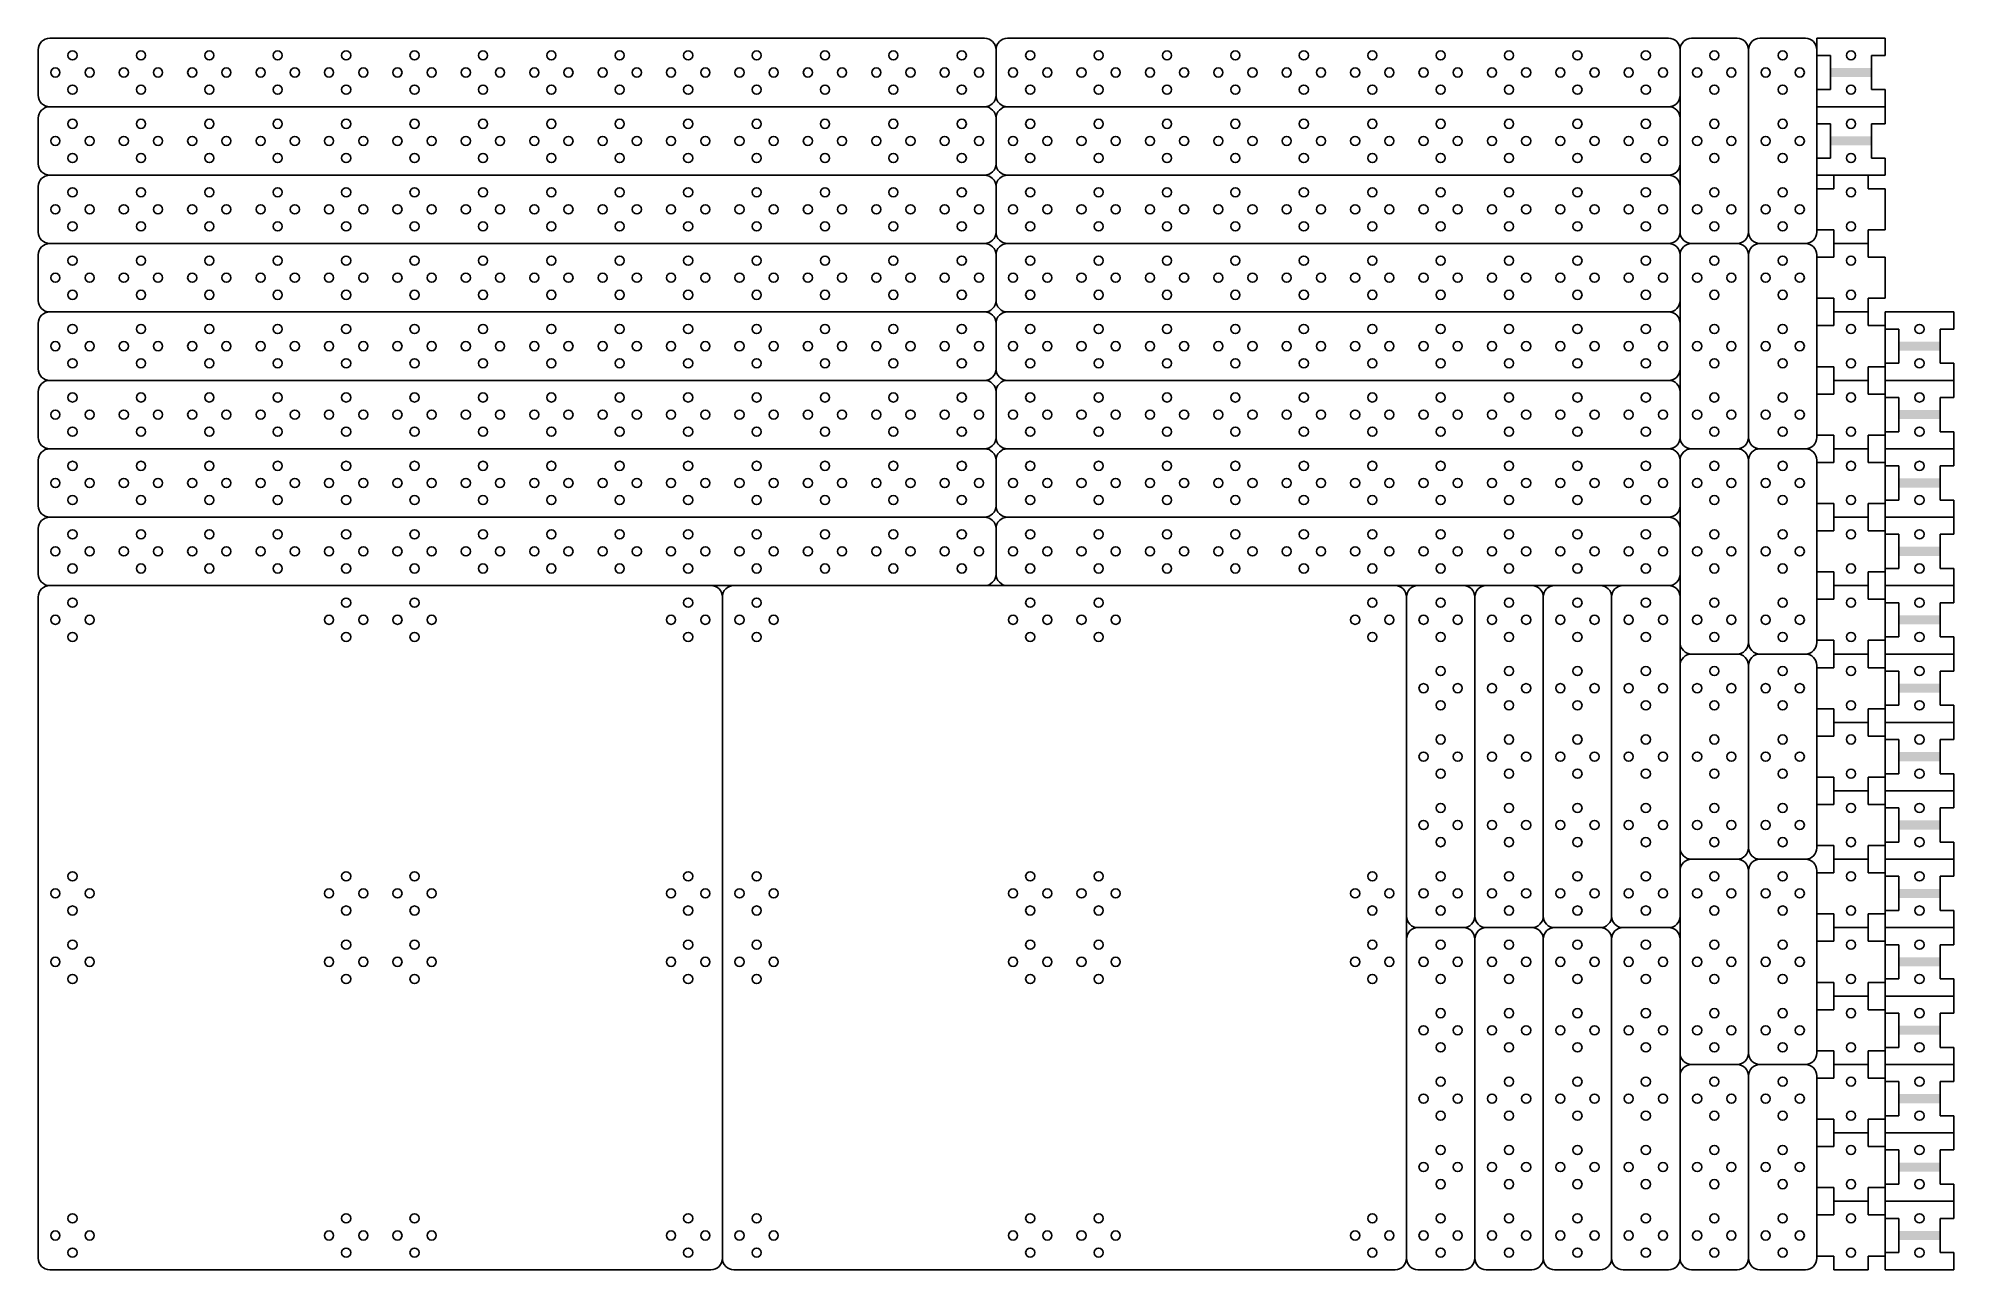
# Model space of a CAD drawing. Header units: millimetres. Extents: x 0 to 840, y 0 to 540.
import ezdxf

# ---------------------------------------------------------------- set-up
doc = ezdxf.new("R2010")
doc.units = ezdxf.units.MM

msp = doc.modelspace()

# ---------------------------------------------------------------- hatches: boundary and pattern name
for points in [[(804, 527), (804, 523), (786, 523), (786, 527)], [(804, 497), (804, 493), (786, 493), (786, 497)], [(834, 407), (834, 403), (816, 403), (816, 407)], [(834, 377), (834, 373), (816, 373), (816, 377)], [(834, 347), (834, 343), (816, 343), (816, 347)], [(834, 317), (834, 313), (816, 313), (816, 317)], [(834, 287), (834, 283), (816, 283), (816, 287)], [(834, 257), (834, 253), (816, 253), (816, 257)], [(834, 227), (834, 223), (816, 223), (816, 227)], [(834, 197), (834, 193), (816, 193), (816, 197)], [(834, 167), (834, 163), (816, 163), (816, 167)], [(834, 137), (834, 133), (816, 133), (816, 137)], [(834, 107), (834, 103), (816, 103), (816, 107)], [(834, 77), (834, 73), (816, 73), (816, 77)], [(834, 47), (834, 43), (816, 43), (816, 47)], [(834, 17), (834, 13), (816, 13), (816, 17)]]:
    msp.add_hatch(color=3).paths.add_polyline_path(points)

# ---------------------------------------------------------------- linework, layer by layer
at = {"color": 7}
for p, q in [((5, 540), (415, 540)), ((425, 540), (715, 540)), ((725, 540), (745, 540)), ((755, 540), (775, 540)), ((780, 535), (780, 540)), ((780, 540), (795, 540)), ((795, 540), (810, 540)), ((810, 532.5), (810, 540)), ((0, 515), (0, 535)), ((420, 515), (420, 535)), ((720, 515), (720, 535)), ((750, 455), (750, 535)), ((780, 532.5), (780, 535)), ((780, 517.5), (780, 532.5)), ((780, 532.5), (786, 532.5)), ((786, 525), (786, 532.5)), ((804, 525), (804, 532.5)), ((804, 532.5), (810, 532.5)), ((786, 517.5), (786, 525)), ((804, 517.5), (804, 525)), ((720, 505), (720, 515)), ((780, 510), (780, 517.5)), ((780, 517.5), (786, 517.5)), ((804, 517.5), (810, 517.5)), ((810, 510), (810, 517.5)), ((0, 485), (0, 505)), ((5, 510), (415, 510)), ((420, 485), (420, 505)), ((425, 510), (715, 510)), ((720, 485), (720, 505)), ((780, 502.5), (780, 510)), ((780, 510), (795, 510)), ((795, 510), (810, 510)), ((810, 502.5), (810, 510)), ((780, 487.5), (780, 502.5)), ((780, 502.5), (786, 502.5)), ((786, 495), (786, 502.5)), ((804, 495), (804, 502.5)), ((804, 502.5), (810, 502.5)), ((780, 480), (780, 487.5)), ((780, 487.5), (786, 487.5)), ((786, 487.5), (786, 495)), ((804, 487.5), (804, 495)), ((804, 487.5), (810, 487.5)), ((810, 480), (810, 487.5)), ((5, 480), (415, 480)), ((425, 480), (715, 480)), ((720, 475), (720, 485)), ((780, 474), (780, 480)), ((780, 480), (787.5, 480)), ((787.5, 474), (787.5, 480)), ((787.5, 480), (795, 480)), ((795, 480), (802.5, 480)), ((802.5, 474), (802.5, 480)), ((802.5, 480), (810, 480)), ((0, 455), (0, 475)), ((420, 455), (420, 475)), ((720, 455), (720, 475)), ((780, 465), (780, 474)), ((780, 474), (787.5, 474)), ((802.5, 474), (810, 474)), ((810, 465), (810, 474)), ((780, 456), (780, 465)), ((810, 456), (810, 465)), ((780, 455), (780, 456)), ((780, 456), (787.5, 456)), ((787.5, 450), (787.5, 456)), ((802.5, 450), (802.5, 456)), ((802.5, 456), (810, 456)), ((5, 450), (415, 450)), ((425, 450), (715, 450)), ((725, 450), (745, 450)), ((755, 450), (775, 450)), ((787.5, 444), (787.5, 450)), ((787.5, 450), (795, 450)), ((795, 450), (802.5, 450)), ((802.5, 444), (802.5, 450)), ((0, 425), (0, 445)), ((420, 425), (420, 445)), ((720, 425), (720, 445)), ((750, 365), (750, 445)), ((780, 444), (780, 445)), ((780, 435), (780, 444)), ((780, 444), (787.5, 444)), ((802.5, 444), (810, 444)), ((810, 435), (810, 444)), ((780, 426), (780, 435)), ((810, 426), (810, 435)), ((5, 420), (415, 420)), ((425, 420), (715, 420)), ((720, 415), (720, 425)), ((780, 414), (780, 426)), ((780, 426), (787.5, 426)), ((787.5, 420), (787.5, 426)), ((787.5, 414), (787.5, 420)), ((787.5, 420), (795, 420)), ((795, 420), (802.5, 420)), ((802.5, 420), (802.5, 426)), ((802.5, 426), (810, 426)), ((802.5, 414), (802.5, 420)), ((810, 414), (810, 420)), ((810, 420), (825, 420)), ((825, 420), (840, 420)), ((840, 412.5), (840, 420)), ((0, 395), (0, 415)), ((420, 395), (420, 415)), ((720, 395), (720, 415)), ((780, 405), (780, 414)), ((780, 414), (787.5, 414)), ((802.5, 414), (810, 414)), ((810, 412.5), (810, 414)), ((810, 405), (810, 412.5)), ((810, 412.5), (816, 412.5)), ((816, 405), (816, 412.5)), ((834, 405), (834, 412.5)), ((834, 412.5), (840, 412.5)), ((780, 396), (780, 405)), ((810, 397.5), (810, 405)), ((816, 397.5), (816, 405)), ((834, 397.5), (834, 405)), ((720, 385), (720, 395)), ((780, 384), (780, 396)), ((780, 396), (787.5, 396)), ((787.5, 390), (787.5, 396)), ((802.5, 390), (802.5, 396)), ((802.5, 396), (810, 396)), ((810, 396), (810, 397.5)), ((810, 397.5), (816, 397.5)), ((810, 390), (810, 396)), ((834, 397.5), (840, 397.5)), ((840, 390), (840, 397.5)), ((5, 390), (415, 390)), ((425, 390), (715, 390)), ((787.5, 384), (787.5, 390)), ((787.5, 390), (795, 390)), ((795, 390), (802.5, 390)), ((802.5, 384), (802.5, 390)), ((810, 384), (810, 390)), ((810, 390), (825, 390)), ((825, 390), (840, 390)), ((840, 382.5), (840, 390)), ((0, 365), (0, 385)), ((420, 365), (420, 385)), ((720, 365), (720, 385)), ((780, 375), (780, 384)), ((780, 384), (787.5, 384)), ((802.5, 384), (810, 384)), ((810, 382.5), (810, 384)), ((810, 375), (810, 382.5)), ((810, 382.5), (816, 382.5)), ((816, 375), (816, 382.5)), ((834, 375), (834, 382.5)), ((834, 382.5), (840, 382.5)), ((780, 366), (780, 375)), ((810, 367.5), (810, 375)), ((816, 367.5), (816, 375)), ((834, 367.5), (834, 375)), ((780, 365), (780, 366)), ((780, 366), (787.5, 366)), ((787.5, 360), (787.5, 366)), ((802.5, 360), (802.5, 366)), ((802.5, 366), (810, 366)), ((810, 366), (810, 367.5)), ((810, 367.5), (816, 367.5)), ((810, 360), (810, 366)), ((834, 367.5), (840, 367.5)), ((840, 360), (840, 367.5)), ((0, 335), (0, 355)), ((5, 360), (415, 360)), ((420, 335), (420, 355)), ((425, 360), (715, 360)), ((720, 335), (720, 355)), ((725, 360), (745, 360)), ((750, 275), (750, 355)), ((755, 360), (775, 360)), ((780, 354), (780, 355)), ((780, 345), (780, 354)), ((780, 354), (787.5, 354)), ((787.5, 354), (787.5, 360)), ((787.5, 360), (795, 360)), ((795, 360), (802.5, 360)), ((802.5, 354), (802.5, 360)), ((802.5, 354), (810, 354)), ((810, 354), (810, 360)), ((810, 360), (825, 360)), ((810, 352.5), (810, 354)), ((825, 360), (840, 360)), ((840, 352.5), (840, 360)), ((780, 336), (780, 345)), ((810, 345), (810, 352.5)), ((810, 352.5), (816, 352.5)), ((810, 337.5), (810, 345)), ((816, 345), (816, 352.5)), ((816, 337.5), (816, 345)), ((834, 345), (834, 352.5)), ((834, 352.5), (840, 352.5)), ((834, 337.5), (834, 345)), ((780, 324), (780, 336)), ((780, 336), (787.5, 336)), ((787.5, 330), (787.5, 336)), ((802.5, 330), (802.5, 336)), ((802.5, 336), (810, 336)), ((810, 336), (810, 337.5)), ((810, 337.5), (816, 337.5)), ((810, 330), (810, 336)), ((834, 337.5), (840, 337.5)), ((840, 330), (840, 337.5)), ((5, 330), (415, 330)), ((425, 330), (715, 330)), ((720, 325), (720, 335)), ((787.5, 324), (787.5, 330)), ((787.5, 330), (795, 330)), ((795, 330), (802.5, 330)), ((802.5, 324), (802.5, 330)), ((810, 324), (810, 330)), ((810, 330), (825, 330)), ((825, 330), (840, 330)), ((840, 322.5), (840, 330)), ((0, 305), (0, 325)), ((420, 305), (420, 325)), ((720, 305), (720, 325)), ((780, 315), (780, 324)), ((780, 324), (787.5, 324)), ((802.5, 324), (810, 324)), ((810, 322.5), (810, 324)), ((810, 315), (810, 322.5)), ((810, 322.5), (816, 322.5)), ((816, 315), (816, 322.5)), ((834, 315), (834, 322.5)), ((834, 322.5), (840, 322.5)), ((780, 306), (780, 315)), ((810, 307.5), (810, 315)), ((816, 307.5), (816, 315)), ((834, 307.5), (834, 315)), ((720, 295), (720, 305)), ((780, 294), (780, 306)), ((780, 306), (787.5, 306)), ((787.5, 300), (787.5, 306)), ((802.5, 300), (802.5, 306)), ((802.5, 306), (810, 306)), ((810, 306), (810, 307.5)), ((810, 307.5), (816, 307.5)), ((810, 300), (810, 306)), ((834, 307.5), (840, 307.5)), ((840, 300), (840, 307.5)), ((0, 5), (0, 295)), ((5, 300), (295, 300)), ((295, 300), (305, 300)), ((300, 5), (300, 295)), ((305, 300), (415, 300)), ((415, 300), (425, 300)), ((425, 300), (595, 300)), ((595, 300), (605, 300)), ((600, 155), (600, 295)), ((605, 300), (625, 300)), ((625, 300), (635, 300)), ((630, 155), (630, 295)), ((635, 300), (655, 300)), ((655, 300), (665, 300)), ((660, 155), (660, 295)), ((665, 300), (685, 300)), ((685, 300), (695, 300)), ((690, 155), (690, 295)), ((695, 300), (715, 300)), ((720, 275), (720, 295)), ((780, 285), (780, 294)), ((780, 294), (787.5, 294)), ((787.5, 294), (787.5, 300)), ((787.5, 300), (795, 300)), ((795, 300), (802.5, 300)), ((802.5, 294), (802.5, 300)), ((802.5, 294), (810, 294)), ((810, 294), (810, 300)), ((810, 300), (825, 300)), ((810, 292.5), (810, 294)), ((825, 300), (840, 300)), ((840, 292.5), (840, 300)), ((810, 285), (810, 292.5)), ((810, 292.5), (816, 292.5)), ((816, 285), (816, 292.5)), ((834, 285), (834, 292.5)), ((834, 292.5), (840, 292.5)), ((780, 276), (780, 285)), ((810, 277.5), (810, 285)), ((810, 276), (810, 277.5)), ((810, 277.5), (816, 277.5)), ((816, 277.5), (816, 285)), ((834, 277.5), (834, 285)), ((834, 277.5), (840, 277.5)), ((840, 270), (840, 277.5)), ((720, 265), (720, 275)), ((725, 270), (745, 270)), ((755, 270), (775, 270)), ((780, 275), (780, 276)), ((780, 276), (787.5, 276)), ((787.5, 270), (787.5, 276)), ((787.5, 264), (787.5, 270)), ((787.5, 270), (795, 270)), ((795, 270), (802.5, 270)), ((802.5, 270), (802.5, 276)), ((802.5, 276), (810, 276)), ((802.5, 264), (802.5, 270)), ((810, 270), (810, 276)), ((810, 264), (810, 270)), ((810, 270), (825, 270)), ((825, 270), (840, 270)), ((840, 262.5), (840, 270)), ((720, 185), (720, 265)), ((750, 185), (750, 265)), ((780, 264), (780, 265)), ((780, 255), (780, 264)), ((780, 264), (787.5, 264)), ((802.5, 264), (810, 264)), ((810, 262.5), (810, 264)), ((810, 255), (810, 262.5)), ((810, 262.5), (816, 262.5)), ((816, 255), (816, 262.5)), ((834, 255), (834, 262.5)), ((834, 262.5), (840, 262.5)), ((780, 246), (780, 255)), ((810, 247.5), (810, 255)), ((816, 247.5), (816, 255)), ((834, 247.5), (834, 255)), ((780, 234), (780, 246)), ((780, 246), (787.5, 246)), ((787.5, 240), (787.5, 246)), ((802.5, 240), (802.5, 246)), ((802.5, 246), (810, 246)), ((810, 246), (810, 247.5)), ((810, 247.5), (816, 247.5)), ((810, 240), (810, 246)), ((834, 247.5), (840, 247.5)), ((840, 240), (840, 247.5)), ((787.5, 234), (787.5, 240)), ((787.5, 240), (795, 240)), ((795, 240), (802.5, 240)), ((802.5, 234), (802.5, 240)), ((810, 234), (810, 240)), ((810, 240), (825, 240)), ((825, 240), (840, 240)), ((840, 232.5), (840, 240)), ((780, 225), (780, 234)), ((780, 234), (787.5, 234)), ((802.5, 234), (810, 234)), ((810, 232.5), (810, 234)), ((810, 225), (810, 232.5)), ((810, 232.5), (816, 232.5)), ((816, 225), (816, 232.5)), ((834, 225), (834, 232.5)), ((834, 232.5), (840, 232.5)), ((780, 216), (780, 225)), ((810, 217.5), (810, 225)), ((816, 217.5), (816, 225)), ((834, 217.5), (834, 225)), ((780, 204), (780, 216)), ((780, 216), (787.5, 216)), ((787.5, 210), (787.5, 216)), ((787.5, 204), (787.5, 210)), ((787.5, 210), (795, 210)), ((795, 210), (802.5, 210)), ((802.5, 210), (802.5, 216)), ((802.5, 216), (810, 216)), ((802.5, 204), (802.5, 210)), ((810, 216), (810, 217.5)), ((810, 217.5), (816, 217.5)), ((810, 210), (810, 216)), ((810, 204), (810, 210)), ((810, 210), (825, 210)), ((825, 210), (840, 210)), ((834, 217.5), (840, 217.5)), ((840, 210), (840, 217.5)), ((840, 202.5), (840, 210)), ((780, 195), (780, 204)), ((780, 204), (787.5, 204)), ((802.5, 204), (810, 204)), ((810, 202.5), (810, 204)), ((810, 195), (810, 202.5)), ((810, 202.5), (816, 202.5)), ((816, 195), (816, 202.5)), ((834, 195), (834, 202.5)), ((834, 202.5), (840, 202.5)), ((780, 186), (780, 195)), ((810, 187.5), (810, 195)), ((816, 187.5), (816, 195)), ((834, 187.5), (834, 195)), ((720, 175), (720, 185)), ((780, 185), (780, 186)), ((780, 186), (787.5, 186)), ((787.5, 180), (787.5, 186)), ((802.5, 180), (802.5, 186)), ((802.5, 186), (810, 186)), ((810, 186), (810, 187.5)), ((810, 187.5), (816, 187.5)), ((810, 180), (810, 186)), ((834, 187.5), (840, 187.5)), ((840, 180), (840, 187.5)), ((725, 180), (745, 180)), ((755, 180), (775, 180)), ((787.5, 174), (787.5, 180)), ((787.5, 180), (795, 180)), ((795, 180), (802.5, 180)), ((802.5, 174), (802.5, 180)), ((810, 174), (810, 180)), ((810, 180), (825, 180)), ((825, 180), (840, 180)), ((840, 172.5), (840, 180)), ((720, 155), (720, 175)), ((750, 95), (750, 175)), ((780, 174), (780, 175)), ((780, 165), (780, 174)), ((780, 174), (787.5, 174)), ((802.5, 174), (810, 174)), ((810, 172.5), (810, 174)), ((810, 165), (810, 172.5)), ((810, 172.5), (816, 172.5)), ((816, 165), (816, 172.5)), ((834, 165), (834, 172.5)), ((834, 172.5), (840, 172.5)), ((780, 156), (780, 165)), ((810, 157.5), (810, 165)), ((816, 157.5), (816, 165)), ((834, 157.5), (834, 165)), ((600, 145), (600, 155)), ((720, 145), (720, 155)), ((780, 144), (780, 156)), ((780, 156), (787.5, 156)), ((787.5, 150), (787.5, 156)), ((802.5, 150), (802.5, 156)), ((802.5, 156), (810, 156)), ((810, 156), (810, 157.5)), ((810, 157.5), (816, 157.5)), ((810, 150), (810, 156)), ((834, 157.5), (840, 157.5)), ((840, 150), (840, 157.5)), ((600, 5), (600, 145)), ((605, 150), (625, 150)), ((630, 5), (630, 145)), ((635, 150), (655, 150)), ((660, 5), (660, 145)), ((665, 150), (685, 150)), ((690, 5), (690, 145)), ((695, 150), (715, 150)), ((720, 95), (720, 145)), ((780, 135), (780, 144)), ((780, 144), (787.5, 144)), ((787.5, 144), (787.5, 150)), ((787.5, 150), (795, 150)), ((795, 150), (802.5, 150)), ((802.5, 144), (802.5, 150)), ((802.5, 144), (810, 144)), ((810, 144), (810, 150)), ((810, 150), (825, 150)), ((810, 142.5), (810, 144)), ((825, 150), (840, 150)), ((840, 142.5), (840, 150)), ((780, 126), (780, 135)), ((810, 135), (810, 142.5)), ((810, 142.5), (816, 142.5)), ((810, 127.5), (810, 135)), ((816, 135), (816, 142.5)), ((816, 127.5), (816, 135)), ((834, 135), (834, 142.5)), ((834, 142.5), (840, 142.5)), ((834, 127.5), (834, 135)), ((780, 114), (780, 126)), ((780, 126), (787.5, 126)), ((787.5, 120), (787.5, 126)), ((802.5, 120), (802.5, 126)), ((802.5, 126), (810, 126)), ((810, 126), (810, 127.5)), ((810, 127.5), (816, 127.5)), ((810, 120), (810, 126)), ((834, 127.5), (840, 127.5)), ((840, 120), (840, 127.5)), ((787.5, 114), (787.5, 120)), ((787.5, 120), (795, 120)), ((795, 120), (802.5, 120)), ((802.5, 114), (802.5, 120)), ((810, 114), (810, 120)), ((810, 120), (825, 120)), ((825, 120), (840, 120)), ((840, 112.5), (840, 120)), ((780, 105), (780, 114)), ((780, 114), (787.5, 114)), ((802.5, 114), (810, 114)), ((810, 112.5), (810, 114)), ((810, 105), (810, 112.5)), ((810, 112.5), (816, 112.5)), ((816, 105), (816, 112.5)), ((834, 105), (834, 112.5)), ((834, 112.5), (840, 112.5)), ((780, 96), (780, 105)), ((810, 97.5), (810, 105)), ((816, 97.5), (816, 105)), ((834, 97.5), (834, 105)), ((720, 85), (720, 95)), ((780, 95), (780, 96)), ((780, 96), (787.5, 96)), ((787.5, 90), (787.5, 96)), ((802.5, 90), (802.5, 96)), ((802.5, 96), (810, 96)), ((810, 96), (810, 97.5)), ((810, 97.5), (816, 97.5)), ((810, 90), (810, 96)), ((834, 97.5), (840, 97.5)), ((840, 90), (840, 97.5)), ((720, 5), (720, 85)), ((725, 90), (745, 90)), ((750, 5), (750, 85)), ((755, 90), (775, 90)), ((780, 84), (780, 85)), ((780, 75), (780, 84)), ((780, 84), (787.5, 84)), ((787.5, 84), (787.5, 90)), ((787.5, 90), (795, 90)), ((795, 90), (802.5, 90)), ((802.5, 84), (802.5, 90)), ((802.5, 84), (810, 84)), ((810, 84), (810, 90)), ((810, 90), (825, 90)), ((810, 82.5), (810, 84)), ((825, 90), (840, 90)), ((840, 82.5), (840, 90)), ((810, 75), (810, 82.5)), ((810, 82.5), (816, 82.5)), ((816, 75), (816, 82.5)), ((834, 75), (834, 82.5)), ((834, 82.5), (840, 82.5)), ((780, 66), (780, 75)), ((810, 67.5), (810, 75)), ((810, 66), (810, 67.5)), ((810, 67.5), (816, 67.5)), ((816, 67.5), (816, 75)), ((834, 67.5), (834, 75)), ((834, 67.5), (840, 67.5)), ((840, 60), (840, 67.5)), ((780, 54), (780, 66)), ((780, 66), (787.5, 66)), ((787.5, 60), (787.5, 66)), ((787.5, 54), (787.5, 60)), ((787.5, 60), (795, 60)), ((795, 60), (802.5, 60)), ((802.5, 60), (802.5, 66)), ((802.5, 66), (810, 66)), ((802.5, 54), (802.5, 60)), ((810, 60), (810, 66)), ((810, 54), (810, 60)), ((810, 60), (825, 60)), ((825, 60), (840, 60)), ((840, 52.5), (840, 60)), ((780, 45), (780, 54)), ((780, 54), (787.5, 54)), ((802.5, 54), (810, 54)), ((810, 52.5), (810, 54)), ((810, 45), (810, 52.5)), ((810, 52.5), (816, 52.5)), ((816, 45), (816, 52.5)), ((834, 45), (834, 52.5)), ((834, 52.5), (840, 52.5)), ((780, 36), (780, 45)), ((810, 37.5), (810, 45)), ((816, 37.5), (816, 45)), ((834, 37.5), (834, 45)), ((780, 24), (780, 36)), ((780, 36), (787.5, 36)), ((787.5, 30), (787.5, 36)), ((802.5, 30), (802.5, 36)), ((802.5, 36), (810, 36)), ((810, 36), (810, 37.5)), ((810, 37.5), (816, 37.5)), ((810, 30), (810, 36)), ((834, 37.5), (840, 37.5)), ((840, 30), (840, 37.5)), ((787.5, 24), (787.5, 30)), ((787.5, 30), (795, 30)), ((795, 30), (802.5, 30)), ((802.5, 24), (802.5, 30)), ((810, 24), (810, 30)), ((810, 30), (825, 30)), ((825, 30), (840, 30)), ((840, 22.5), (840, 30)), ((780, 15), (780, 24)), ((780, 24), (787.5, 24)), ((802.5, 24), (810, 24)), ((810, 22.5), (810, 24)), ((810, 15), (810, 22.5)), ((810, 22.5), (816, 22.5)), ((816, 15), (816, 22.5)), ((834, 15), (834, 22.5)), ((834, 22.5), (840, 22.5)), ((780, 6), (780, 15)), ((810, 7.5), (810, 15)), ((816, 7.5), (816, 15)), ((834, 7.5), (834, 15)), ((5, 0), (295, 0)), ((305, 0), (595, 0)), ((605, 0), (625, 0)), ((635, 0), (655, 0)), ((665, 0), (685, 0)), ((695, 0), (715, 0)), ((725, 0), (745, 0)), ((755, 0), (775, 0)), ((780, 5), (780, 6)), ((780, 6), (787.5, 6)), ((787.5, 0), (787.5, 6)), ((787.5, 0), (795, 0)), ((795, 0), (802.5, 0)), ((802.5, 0), (802.5, 6)), ((802.5, 6), (810, 6)), ((810, 6), (810, 7.5)), ((810, 7.5), (816, 7.5)), ((810, 0), (810, 6)), ((810, 0), (825, 0)), ((825, 0), (840, 0)), ((834, 7.5), (840, 7.5)), ((840, 0), (840, 7.5))]:
    msp.add_line(p, q, dxfattribs=at)
at = {"color": 1}
for centre in [(15, 532.5), (45, 532.5), (75, 532.5), (105, 532.5), (135, 532.5), (165, 532.5), (195, 532.5), (225, 532.5), (255, 532.5), (285, 532.5), (315, 532.5), (345, 532.5), (375, 532.5), (405, 532.5), (435, 532.5), (465, 532.5), (495, 532.5), (525, 532.5), (555, 532.5), (585, 532.5), (615, 532.5), (645, 532.5), (675, 532.5), (705, 532.5), (735, 532.5), (765, 532.5), (795, 532.5), (7.5, 525), (22.5, 525), (37.5, 525), (52.5, 525), (67.5, 525), (82.5, 525), (97.5, 525), (112.5, 525), (127.5, 525), (142.5, 525), (157.5, 525), (172.5, 525), (187.5, 525), (202.5, 525), (217.5, 525), (232.5, 525), (247.5, 525), (262.5, 525), (277.5, 525), (292.5, 525), (307.5, 525), (322.5, 525), (337.5, 525), (352.5, 525), (367.5, 525), (382.5, 525), (397.5, 525), (412.5, 525), (427.5, 525), (442.5, 525), (457.5, 525), (472.5, 525), (487.5, 525), (502.5, 525), (517.5, 525), (532.5, 525), (547.5, 525), (562.5, 525), (577.5, 525), (592.5, 525), (607.5, 525), (622.5, 525), (637.5, 525), (652.5, 525), (667.5, 525), (682.5, 525), (697.5, 525), (712.5, 525), (727.5, 525), (742.5, 525), (757.5, 525), (772.5, 525), (15, 517.5), (45, 517.5), (75, 517.5), (105, 517.5), (135, 517.5), (165, 517.5), (195, 517.5), (225, 517.5), (255, 517.5), (285, 517.5), (315, 517.5), (345, 517.5), (375, 517.5), (405, 517.5), (435, 517.5), (465, 517.5), (495, 517.5), (525, 517.5), (555, 517.5), (585, 517.5), (615, 517.5), (645, 517.5), (675, 517.5), (705, 517.5), (735, 517.5), (765, 517.5), (795, 517.5), (15, 502.5), (45, 502.5), (75, 502.5), (105, 502.5), (135, 502.5), (165, 502.5), (195, 502.5), (225, 502.5), (255, 502.5), (285, 502.5), (315, 502.5), (345, 502.5), (375, 502.5), (405, 502.5), (435, 502.5), (465, 502.5), (495, 502.5), (525, 502.5), (555, 502.5), (585, 502.5), (615, 502.5), (645, 502.5), (675, 502.5), (705, 502.5), (735, 502.5), (765, 502.5), (795, 502.5), (7.5, 495), (22.5, 495), (37.5, 495), (52.5, 495), (67.5, 495), (82.5, 495), (97.5, 495), (112.5, 495), (127.5, 495), (142.5, 495), (157.5, 495), (172.5, 495), (187.5, 495), (202.5, 495), (217.5, 495), (232.5, 495), (247.5, 495), (262.5, 495), (277.5, 495), (292.5, 495), (307.5, 495), (322.5, 495), (337.5, 495), (352.5, 495), (367.5, 495), (382.5, 495), (397.5, 495), (412.5, 495), (427.5, 495), (442.5, 495), (457.5, 495), (472.5, 495), (487.5, 495), (502.5, 495), (517.5, 495), (532.5, 495), (547.5, 495), (562.5, 495), (577.5, 495), (592.5, 495), (607.5, 495), (622.5, 495), (637.5, 495), (652.5, 495), (667.5, 495), (682.5, 495), (697.5, 495), (712.5, 495), (727.5, 495), (742.5, 495), (757.5, 495), (772.5, 495), (15, 487.5), (45, 487.5), (75, 487.5), (105, 487.5), (135, 487.5), (165, 487.5), (195, 487.5), (225, 487.5), (255, 487.5), (285, 487.5), (315, 487.5), (345, 487.5), (375, 487.5), (405, 487.5), (435, 487.5), (465, 487.5), (495, 487.5), (525, 487.5), (555, 487.5), (585, 487.5), (615, 487.5), (645, 487.5), (675, 487.5), (705, 487.5), (735, 487.5), (765, 487.5), (795, 487.5), (15, 472.5), (45, 472.5), (75, 472.5), (105, 472.5), (135, 472.5), (165, 472.5), (195, 472.5), (225, 472.5), (255, 472.5), (285, 472.5), (315, 472.5), (345, 472.5), (375, 472.5), (405, 472.5), (435, 472.5), (465, 472.5), (495, 472.5), (525, 472.5), (555, 472.5), (585, 472.5), (615, 472.5), (645, 472.5), (675, 472.5), (705, 472.5), (735, 472.5), (765, 472.5), (795, 472.5), (7.5, 465), (22.5, 465), (37.5, 465), (52.5, 465), (67.5, 465), (82.5, 465), (97.5, 465), (112.5, 465), (127.5, 465), (142.5, 465), (157.5, 465), (172.5, 465), (187.5, 465), (202.5, 465), (217.5, 465), (232.5, 465), (247.5, 465), (262.5, 465), (277.5, 465), (292.5, 465), (307.5, 465), (322.5, 465), (337.5, 465), (352.5, 465), (367.5, 465), (382.5, 465), (397.5, 465), (412.5, 465), (427.5, 465), (442.5, 465), (457.5, 465), (472.5, 465), (487.5, 465), (502.5, 465), (517.5, 465), (532.5, 465), (547.5, 465), (562.5, 465), (577.5, 465), (592.5, 465), (607.5, 465), (622.5, 465), (637.5, 465), (652.5, 465), (667.5, 465), (682.5, 465), (697.5, 465), (712.5, 465), (727.5, 465), (742.5, 465), (757.5, 465), (772.5, 465), (15, 457.5), (45, 457.5), (75, 457.5), (105, 457.5), (135, 457.5), (165, 457.5), (195, 457.5), (225, 457.5), (255, 457.5), (285, 457.5), (315, 457.5), (345, 457.5), (375, 457.5), (405, 457.5), (435, 457.5), (465, 457.5), (495, 457.5), (525, 457.5), (555, 457.5), (585, 457.5), (615, 457.5), (645, 457.5), (675, 457.5), (705, 457.5), (735, 457.5), (765, 457.5), (795, 457.5), (7.5, 435), (15, 442.5), (22.5, 435), (37.5, 435), (45, 442.5), (52.5, 435), (67.5, 435), (75, 442.5), (82.5, 435), (97.5, 435), (105, 442.5), (112.5, 435), (127.5, 435), (135, 442.5), (142.5, 435), (157.5, 435), (165, 442.5), (172.5, 435), (187.5, 435), (195, 442.5), (202.5, 435), (217.5, 435), (225, 442.5), (232.5, 435), (247.5, 435), (255, 442.5), (262.5, 435), (277.5, 435), (285, 442.5), (292.5, 435), (307.5, 435), (315, 442.5), (322.5, 435), (337.5, 435), (345, 442.5), (352.5, 435), (367.5, 435), (375, 442.5), (382.5, 435), (397.5, 435), (405, 442.5), (412.5, 435), (427.5, 435), (435, 442.5), (442.5, 435), (457.5, 435), (465, 442.5), (472.5, 435), (487.5, 435), (495, 442.5), (502.5, 435), (517.5, 435), (525, 442.5), (532.5, 435), (547.5, 435), (555, 442.5), (562.5, 435), (577.5, 435), (585, 442.5), (592.5, 435), (607.5, 435), (615, 442.5), (622.5, 435), (637.5, 435), (645, 442.5), (652.5, 435), (667.5, 435), (675, 442.5), (682.5, 435), (697.5, 435), (705, 442.5), (712.5, 435), (727.5, 435), (735, 442.5), (742.5, 435), (757.5, 435), (765, 442.5), (772.5, 435), (795, 442.5), (15, 427.5), (45, 427.5), (75, 427.5), (105, 427.5), (135, 427.5), (165, 427.5), (195, 427.5), (225, 427.5), (255, 427.5), (285, 427.5), (315, 427.5), (345, 427.5), (375, 427.5), (405, 427.5), (435, 427.5), (465, 427.5), (495, 427.5), (525, 427.5), (555, 427.5), (585, 427.5), (615, 427.5), (645, 427.5), (675, 427.5), (705, 427.5), (735, 427.5), (765, 427.5), (795, 427.5), (15, 412.5), (45, 412.5), (75, 412.5), (105, 412.5), (135, 412.5), (165, 412.5), (195, 412.5), (225, 412.5), (255, 412.5), (285, 412.5), (315, 412.5), (345, 412.5), (375, 412.5), (405, 412.5), (435, 412.5), (465, 412.5), (495, 412.5), (525, 412.5), (555, 412.5), (585, 412.5), (615, 412.5), (645, 412.5), (675, 412.5), (705, 412.5), (735, 412.5), (765, 412.5), (795, 412.5), (825, 412.5), (7.5, 405), (22.5, 405), (37.5, 405), (52.5, 405), (67.5, 405), (82.5, 405), (97.5, 405), (112.5, 405), (127.5, 405), (142.5, 405), (157.5, 405), (172.5, 405), (187.5, 405), (202.5, 405), (217.5, 405), (232.5, 405), (247.5, 405), (262.5, 405), (277.5, 405), (292.5, 405), (307.5, 405), (322.5, 405), (337.5, 405), (352.5, 405), (367.5, 405), (382.5, 405), (397.5, 405), (412.5, 405), (427.5, 405), (442.5, 405), (457.5, 405), (472.5, 405), (487.5, 405), (502.5, 405), (517.5, 405), (532.5, 405), (547.5, 405), (562.5, 405), (577.5, 405), (592.5, 405), (607.5, 405), (622.5, 405), (637.5, 405), (652.5, 405), (667.5, 405), (682.5, 405), (697.5, 405), (712.5, 405), (727.5, 405), (742.5, 405), (757.5, 405), (772.5, 405), (15, 397.5), (45, 397.5), (75, 397.5), (105, 397.5), (135, 397.5), (165, 397.5), (195, 397.5), (225, 397.5), (255, 397.5), (285, 397.5), (315, 397.5), (345, 397.5), (375, 397.5), (405, 397.5), (435, 397.5), (465, 397.5), (495, 397.5), (525, 397.5), (555, 397.5), (585, 397.5), (615, 397.5), (645, 397.5), (675, 397.5), (705, 397.5), (735, 397.5), (765, 397.5), (795, 397.5), (825, 397.5), (15, 382.5), (45, 382.5), (75, 382.5), (105, 382.5), (135, 382.5), (165, 382.5), (195, 382.5), (225, 382.5), (255, 382.5), (285, 382.5), (315, 382.5), (345, 382.5), (375, 382.5), (405, 382.5), (435, 382.5), (465, 382.5), (495, 382.5), (525, 382.5), (555, 382.5), (585, 382.5), (615, 382.5), (645, 382.5), (675, 382.5), (705, 382.5), (735, 382.5), (765, 382.5), (795, 382.5), (825, 382.5), (7.5, 375), (22.5, 375), (37.5, 375), (52.5, 375), (67.5, 375), (82.5, 375), (97.5, 375), (112.5, 375), (127.5, 375), (142.5, 375), (157.5, 375), (172.5, 375), (187.5, 375), (202.5, 375), (217.5, 375), (232.5, 375), (247.5, 375), (262.5, 375), (277.5, 375), (292.5, 375), (307.5, 375), (322.5, 375), (337.5, 375), (352.5, 375), (367.5, 375), (382.5, 375), (397.5, 375), (412.5, 375), (427.5, 375), (442.5, 375), (457.5, 375), (472.5, 375), (487.5, 375), (502.5, 375), (517.5, 375), (532.5, 375), (547.5, 375), (562.5, 375), (577.5, 375), (592.5, 375), (607.5, 375), (622.5, 375), (637.5, 375), (652.5, 375), (667.5, 375), (682.5, 375), (697.5, 375), (712.5, 375), (727.5, 375), (742.5, 375), (757.5, 375), (772.5, 375), (15, 367.5), (45, 367.5), (75, 367.5), (105, 367.5), (135, 367.5), (165, 367.5), (195, 367.5), (225, 367.5), (255, 367.5), (285, 367.5), (315, 367.5), (345, 367.5), (375, 367.5), (405, 367.5), (435, 367.5), (465, 367.5), (495, 367.5), (525, 367.5), (555, 367.5), (585, 367.5), (615, 367.5), (645, 367.5), (675, 367.5), (705, 367.5), (735, 367.5), (765, 367.5), (795, 367.5), (825, 367.5), (15, 352.5), (45, 352.5), (75, 352.5), (105, 352.5), (135, 352.5), (165, 352.5), (195, 352.5), (225, 352.5), (255, 352.5), (285, 352.5), (315, 352.5), (345, 352.5), (375, 352.5), (405, 352.5), (435, 352.5), (465, 352.5), (495, 352.5), (525, 352.5), (555, 352.5), (585, 352.5), (615, 352.5), (645, 352.5), (675, 352.5), (705, 352.5), (735, 352.5), (765, 352.5), (795, 352.5), (825, 352.5), (7.5, 345), (22.5, 345), (37.5, 345), (52.5, 345), (67.5, 345), (82.5, 345), (97.5, 345), (112.5, 345), (127.5, 345), (142.5, 345), (157.5, 345), (172.5, 345), (187.5, 345), (202.5, 345), (217.5, 345), (232.5, 345), (247.5, 345), (262.5, 345), (277.5, 345), (292.5, 345), (307.5, 345), (322.5, 345), (337.5, 345), (352.5, 345), (367.5, 345), (382.5, 345), (397.5, 345), (412.5, 345), (427.5, 345), (442.5, 345), (457.5, 345), (472.5, 345), (487.5, 345), (502.5, 345), (517.5, 345), (532.5, 345), (547.5, 345), (562.5, 345), (577.5, 345), (592.5, 345), (607.5, 345), (622.5, 345), (637.5, 345), (652.5, 345), (667.5, 345), (682.5, 345), (697.5, 345), (712.5, 345), (727.5, 345), (742.5, 345), (757.5, 345), (772.5, 345), (15, 337.5), (45, 337.5), (75, 337.5), (105, 337.5), (135, 337.5), (165, 337.5), (195, 337.5), (225, 337.5), (255, 337.5), (285, 337.5), (315, 337.5), (345, 337.5), (375, 337.5), (405, 337.5), (435, 337.5), (465, 337.5), (495, 337.5), (525, 337.5), (555, 337.5), (585, 337.5), (615, 337.5), (645, 337.5), (675, 337.5), (705, 337.5), (735, 337.5), (765, 337.5), (795, 337.5), (825, 337.5), (15, 322.5), (45, 322.5), (75, 322.5), (105, 322.5), (135, 322.5), (165, 322.5), (195, 322.5), (225, 322.5), (255, 322.5), (285, 322.5), (315, 322.5), (345, 322.5), (375, 322.5), (405, 322.5), (435, 322.5), (465, 322.5), (495, 322.5), (525, 322.5), (555, 322.5), (585, 322.5), (615, 322.5), (645, 322.5), (675, 322.5), (705, 322.5), (735, 322.5), (765, 322.5), (795, 322.5), (825, 322.5), (7.5, 315), (22.5, 315), (37.5, 315), (52.5, 315), (67.5, 315), (82.5, 315), (97.5, 315), (112.5, 315), (127.5, 315), (142.5, 315), (157.5, 315), (172.5, 315), (187.5, 315), (202.5, 315), (217.5, 315), (232.5, 315), (247.5, 315), (262.5, 315), (277.5, 315), (292.5, 315), (307.5, 315), (322.5, 315), (337.5, 315), (352.5, 315), (367.5, 315), (382.5, 315), (397.5, 315), (412.5, 315), (427.5, 315), (442.5, 315), (457.5, 315), (472.5, 315), (487.5, 315), (502.5, 315), (517.5, 315), (532.5, 315), (547.5, 315), (562.5, 315), (577.5, 315), (592.5, 315), (607.5, 315), (622.5, 315), (637.5, 315), (652.5, 315), (667.5, 315), (682.5, 315), (697.5, 315), (712.5, 315), (727.5, 315), (742.5, 315), (757.5, 315), (772.5, 315), (15, 307.5), (45, 307.5), (75, 307.5), (105, 307.5), (135, 307.5), (165, 307.5), (195, 307.5), (225, 307.5), (255, 307.5), (285, 307.5), (315, 307.5), (345, 307.5), (375, 307.5), (405, 307.5), (435, 307.5), (465, 307.5), (495, 307.5), (525, 307.5), (555, 307.5), (585, 307.5), (615, 307.5), (645, 307.5), (675, 307.5), (705, 307.5), (735, 307.5), (765, 307.5), (795, 307.5), (825, 307.5), (15, 292.5), (135, 292.5), (165, 292.5), (285, 292.5), (315, 292.5), (435, 292.5), (465, 292.5), (585, 292.5), (615, 292.5), (645, 292.5), (675, 292.5), (705, 292.5), (735, 292.5), (765, 292.5), (795, 292.5), (825, 292.5), (7.5, 285), (22.5, 285), (127.5, 285), (142.5, 285), (157.5, 285), (172.5, 285), (277.5, 285), (292.5, 285), (307.5, 285), (322.5, 285), (427.5, 285), (442.5, 285), (457.5, 285), (472.5, 285), (577.5, 285), (592.5, 285), (607.5, 285), (622.5, 285), (637.5, 285), (652.5, 285), (667.5, 285), (682.5, 285), (697.5, 285), (712.5, 285), (727.5, 285), (742.5, 285), (757.5, 285), (772.5, 285), (15, 277.5), (135, 277.5), (165, 277.5), (285, 277.5), (315, 277.5), (435, 277.5), (465, 277.5), (585, 277.5), (615, 277.5), (645, 277.5), (675, 277.5), (705, 277.5), (735, 277.5), (765, 277.5), (795, 277.5), (825, 277.5), (615, 262.5), (645, 262.5), (675, 262.5), (705, 262.5), (735, 262.5), (765, 262.5), (795, 262.5), (825, 262.5), (607.5, 255), (622.5, 255), (637.5, 255), (652.5, 255), (667.5, 255), (682.5, 255), (697.5, 255), (712.5, 255), (727.5, 255), (742.5, 255), (757.5, 255), (772.5, 255), (615, 247.5), (645, 247.5), (675, 247.5), (705, 247.5), (735, 247.5), (765, 247.5), (795, 247.5), (825, 247.5), (607.5, 225), (615, 232.5), (622.5, 225), (637.5, 225), (645, 232.5), (652.5, 225), (667.5, 225), (675, 232.5), (682.5, 225), (697.5, 225), (705, 232.5), (712.5, 225), (727.5, 225), (735, 232.5), (742.5, 225), (757.5, 225), (765, 232.5), (772.5, 225), (795, 232.5), (825, 232.5), (615, 217.5), (645, 217.5), (675, 217.5), (705, 217.5), (735, 217.5), (765, 217.5), (795, 217.5), (825, 217.5), (615, 202.5), (645, 202.5), (675, 202.5), (705, 202.5), (735, 202.5), (765, 202.5), (795, 202.5), (825, 202.5), (607.5, 195), (622.5, 195), (637.5, 195), (652.5, 195), (667.5, 195), (682.5, 195), (697.5, 195), (712.5, 195), (727.5, 195), (742.5, 195), (757.5, 195), (772.5, 195), (615, 187.5), (645, 187.5), (675, 187.5), (705, 187.5), (735, 187.5), (765, 187.5), (795, 187.5), (825, 187.5), (15, 172.5), (135, 172.5), (165, 172.5), (285, 172.5), (315, 172.5), (435, 172.5), (465, 172.5), (585, 172.5), (615, 172.5), (645, 172.5), (675, 172.5), (705, 172.5), (735, 172.5), (765, 172.5), (795, 172.5), (825, 172.5), (7.5, 165), (22.5, 165), (127.5, 165), (142.5, 165), (157.5, 165), (172.5, 165), (277.5, 165), (292.5, 165), (307.5, 165), (322.5, 165), (427.5, 165), (442.5, 165), (457.5, 165), (472.5, 165), (577.5, 165), (592.5, 165), (607.5, 165), (622.5, 165), (637.5, 165), (652.5, 165), (667.5, 165), (682.5, 165), (697.5, 165), (712.5, 165), (727.5, 165), (742.5, 165), (757.5, 165), (772.5, 165), (15, 157.5), (135, 157.5), (165, 157.5), (285, 157.5), (315, 157.5), (435, 157.5), (465, 157.5), (585, 157.5), (615, 157.5), (645, 157.5), (675, 157.5), (705, 157.5), (735, 157.5), (765, 157.5), (795, 157.5), (825, 157.5), (15, 142.5), (135, 142.5), (165, 142.5), (285, 142.5), (315, 142.5), (435, 142.5), (465, 142.5), (585, 142.5), (615, 142.5), (645, 142.5), (675, 142.5), (705, 142.5), (735, 142.5), (765, 142.5), (795, 142.5), (825, 142.5), (7.5, 135), (22.5, 135), (127.5, 135), (142.5, 135), (157.5, 135), (172.5, 135), (277.5, 135), (292.5, 135), (307.5, 135), (322.5, 135), (427.5, 135), (442.5, 135), (457.5, 135), (472.5, 135), (577.5, 135), (592.5, 135), (607.5, 135), (622.5, 135), (637.5, 135), (652.5, 135), (667.5, 135), (682.5, 135), (697.5, 135), (712.5, 135), (727.5, 135), (742.5, 135), (757.5, 135), (772.5, 135), (15, 127.5), (135, 127.5), (165, 127.5), (285, 127.5), (315, 127.5), (435, 127.5), (465, 127.5), (585, 127.5), (615, 127.5), (645, 127.5), (675, 127.5), (705, 127.5), (735, 127.5), (765, 127.5), (795, 127.5), (825, 127.5), (615, 112.5), (645, 112.5), (675, 112.5), (705, 112.5), (735, 112.5), (765, 112.5), (795, 112.5), (825, 112.5), (607.5, 105), (622.5, 105), (637.5, 105), (652.5, 105), (667.5, 105), (682.5, 105), (697.5, 105), (712.5, 105), (727.5, 105), (742.5, 105), (757.5, 105), (772.5, 105), (615, 97.5), (645, 97.5), (675, 97.5), (705, 97.5), (735, 97.5), (765, 97.5), (795, 97.5), (825, 97.5), (615, 82.5), (645, 82.5), (675, 82.5), (705, 82.5), (735, 82.5), (765, 82.5), (795, 82.5), (825, 82.5), (607.5, 75), (622.5, 75), (637.5, 75), (652.5, 75), (667.5, 75), (682.5, 75), (697.5, 75), (712.5, 75), (727.5, 75), (742.5, 75), (757.5, 75), (772.5, 75), (615, 67.5), (645, 67.5), (675, 67.5), (705, 67.5), (735, 67.5), (765, 67.5), (795, 67.5), (825, 67.5), (615, 52.5), (645, 52.5), (675, 52.5), (705, 52.5), (735, 52.5), (765, 52.5), (795, 52.5), (825, 52.5), (607.5, 45), (622.5, 45), (637.5, 45), (652.5, 45), (667.5, 45), (682.5, 45), (697.5, 45), (712.5, 45), (727.5, 45), (742.5, 45), (757.5, 45), (772.5, 45), (615, 37.5), (645, 37.5), (675, 37.5), (705, 37.5), (735, 37.5), (765, 37.5), (795, 37.5), (825, 37.5), (7.5, 15), (15, 22.5), (22.5, 15), (127.5, 15), (135, 22.5), (142.5, 15), (157.5, 15), (165, 22.5), (172.5, 15), (277.5, 15), (285, 22.5), (292.5, 15), (307.5, 15), (315, 22.5), (322.5, 15), (427.5, 15), (435, 22.5), (442.5, 15), (457.5, 15), (465, 22.5), (472.5, 15), (577.5, 15), (585, 22.5), (592.5, 15), (607.5, 15), (615, 22.5), (622.5, 15), (637.5, 15), (645, 22.5), (652.5, 15), (667.5, 15), (675, 22.5), (682.5, 15), (697.5, 15), (705, 22.5), (712.5, 15), (727.5, 15), (735, 22.5), (742.5, 15), (757.5, 15), (765, 22.5), (772.5, 15), (795, 22.5), (825, 22.5), (15, 7.5), (135, 7.5), (165, 7.5), (285, 7.5), (315, 7.5), (435, 7.5), (465, 7.5), (585, 7.5), (615, 7.5), (645, 7.5), (675, 7.5), (705, 7.5), (735, 7.5), (765, 7.5), (795, 7.5), (825, 7.5)]:
    msp.add_circle(centre, 2, dxfattribs=at)
at = {"color": 7}
for centre, start, end in [((5, 535), 90, 180), ((415, 535), 0, 90), ((425, 535), 90, 180), ((715, 535), 0, 90), ((725, 535), 90, 180), ((745, 535), 0, 90), ((755, 535), 90, 180), ((775, 535), 0, 90), ((5, 515), -180, -90), ((415, 515), -90, 0), ((425, 515), -180, -90), ((715, 515), -90, 0), ((5, 505), 90, 180), ((415, 505), 0, 90), ((425, 505), 90, 180), ((715, 505), 0, 90), ((5, 485), -180, -90), ((5, 475), 90, 180), ((415, 485), -90, 0), ((415, 475), 0, 90), ((425, 485), -180, -90), ((425, 475), 90, 180), ((715, 485), -90, 0), ((715, 475), 0, 90), ((5, 455), -180, -90), ((415, 455), -90, 0), ((425, 455), -180, -90), ((715, 455), -90, 0), ((725, 455), 180, 270), ((745, 455), -90, 0), ((755, 455), 180, 270), ((775, 455), -90, 0), ((5, 445), 90, 180), ((415, 445), 0, 90), ((425, 445), 90, 180), ((715, 445), 0, 90), ((725, 445), 90, 180), ((745, 445), 0, 90), ((755, 445), 90, 180), ((775, 445), 0, 90), ((5, 425), -180, -90), ((5, 415), 90, 180), ((415, 425), -90, 0), ((415, 415), 0, 90), ((425, 425), -180, -90), ((425, 415), 90, 180), ((715, 425), -90, 0), ((715, 415), 0, 90), ((5, 395), -180, -90), ((415, 395), -90, 0), ((425, 395), -180, -90), ((715, 395), -90, 0), ((5, 385), 90, 180), ((415, 385), 0, 90), ((425, 385), 90, 180), ((715, 385), 0, 90), ((5, 365), -180, -90), ((415, 365), -90, 0), ((425, 365), -180, -90), ((715, 365), -90, 0), ((725, 365), 180, 270), ((745, 365), -90, 0), ((755, 365), 180, 270), ((775, 365), -90, 0), ((5, 355), 90, 180), ((415, 355), 0, 90), ((425, 355), 90, 180), ((715, 355), 0, 90), ((725, 355), 90, 180), ((745, 355), 0, 90), ((755, 355), 90, 180), ((775, 355), 0, 90), ((5, 335), -180, -90), ((5, 325), 90, 180), ((415, 335), -90, 0), ((415, 325), 0, 90), ((425, 335), -180, -90), ((425, 325), 90, 180), ((715, 335), -90, 0), ((715, 325), 0, 90), ((5, 305), -180, -90), ((415, 305), -90, 0), ((425, 305), -180, -90), ((715, 305), -90, 0), ((5, 295), 90, 180), ((295, 295), 0, 90), ((305, 295), 90, 180), ((595, 295), 0, 90), ((605, 295), 90, 180), ((625, 295), 0, 90), ((635, 295), 90, 180), ((655, 295), 0, 90), ((665, 295), 90, 180), ((685, 295), 0, 90), ((695, 295), 90, 180), ((715, 295), 0, 90), ((725, 275), 180, 270), ((725, 265), 90, 180), ((745, 275), -90, 0), ((745, 265), 0, 90), ((755, 275), 180, 270), ((755, 265), 90, 180), ((775, 275), -90, 0), ((775, 265), 0, 90), ((725, 185), 180, 270), ((745, 185), -90, 0), ((755, 185), 180, 270), ((775, 185), -90, 0), ((725, 175), 90, 180), ((745, 175), 0, 90), ((755, 175), 90, 180), ((775, 175), 0, 90), ((605, 155), 180, 270), ((625, 155), -90, 0), ((635, 155), 180, 270), ((655, 155), -90, 0), ((665, 155), 180, 270), ((685, 155), -90, 0), ((695, 155), 180, 270), ((715, 155), -90, 0), ((605, 145), 90, 180), ((625, 145), 0, 90), ((635, 145), 90, 180), ((655, 145), 0, 90), ((665, 145), 90, 180), ((685, 145), 0, 90), ((695, 145), 90, 180), ((715, 145), 0, 90), ((725, 95), 180, 270), ((745, 95), -90, 0), ((755, 95), 180, 270), ((775, 95), -90, 0), ((725, 85), 90, 180), ((745, 85), 0, 90), ((755, 85), 90, 180), ((775, 85), 0, 90), ((5, 5), 180, 270), ((295, 5), -90, 0), ((305, 5), 180, 270), ((595, 5), -90, 0), ((605, 5), 180, 270), ((625, 5), -90, 0), ((635, 5), 180, 270), ((655, 5), -90, 0), ((665, 5), 180, 270), ((685, 5), -90, 0), ((695, 5), 180, 270), ((715, 5), -90, 0), ((725, 5), 180, 270), ((745, 5), -90, 0), ((755, 5), 180, 270), ((775, 5), -90, 0)]:
    msp.add_arc(centre, 5, start, end, dxfattribs=at)

doc.saveas('drawing.dxf')
